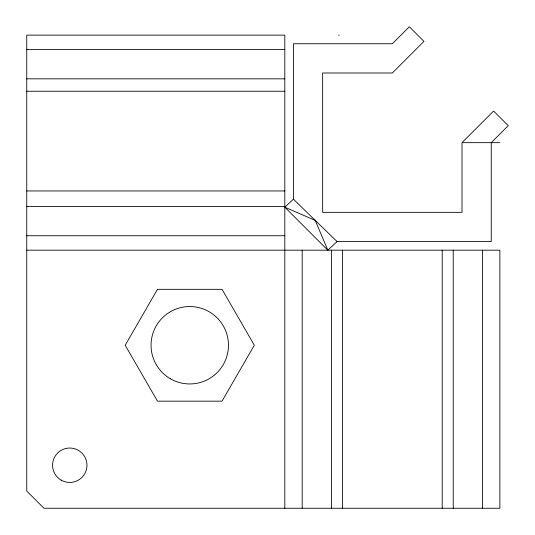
<?xml version="1.0" encoding="UTF-8"?>
<svg xmlns="http://www.w3.org/2000/svg" width="535" height="535" viewBox="0 0 535 535"><rect width="100%" height="100%" fill="white"/><g stroke="black" fill="none" stroke-linecap="round" stroke-linejoin="round"><path stroke-width="0.8" d="M284.814 207.179L293.414 199.18L293.414 43.743L392.336 43.743L409.329 26.75L423.947 41.376L392.336 72.987L322.659 72.987L322.659 212.341L462.013 212.341L462.013 142.664L493.624 111.053L508.25 125.671L491.257 142.664L491.257 241.586L337.07 241.586L327.821 250.186L284.814 207.179L315.242 220.387L327.821 250.186M338.575 35.136L339.23 35.056M26.75 49.594L284.814 49.594M26.75 78.839L284.814 78.839M26.75 91.244L284.814 91.244M462.875 142.664L499.864 142.664M26.75 190.948L284.814 190.948M26.75 206.483L284.814 206.483M26.75 235.734L284.814 235.734M26.75 250.186L499.864 250.186L499.864 508.25L43.957 508.25L26.75 491.043L26.75 35.136L284.814 35.136L284.814 508.25M293.414 199.18L337.07 241.586M482.47 250.186L482.47 508.25M453.225 250.186L453.225 508.25M442.211 250.186L442.211 508.25M342.46 250.186L342.46 508.25M331.446 250.186L331.446 508.25M302.201 250.186L302.201 508.25M157.477 289.328L125.197 345.242L157.477 401.156L222.038 401.156L254.319 345.242L222.038 289.328L157.477 289.328M61.157 480.136A17.207 17.207 0 0 0 86.964 465.243A17.207 17.207 0 0 0 61.157 450.343A17.207 17.207 0 0 0 61.157 480.136M170.404 378.767A38.707 38.707 0 0 0 228.465 345.242A38.707 38.707 0 0 0 170.404 311.718A38.707 38.707 0 0 0 170.404 378.767"/></g></svg>
